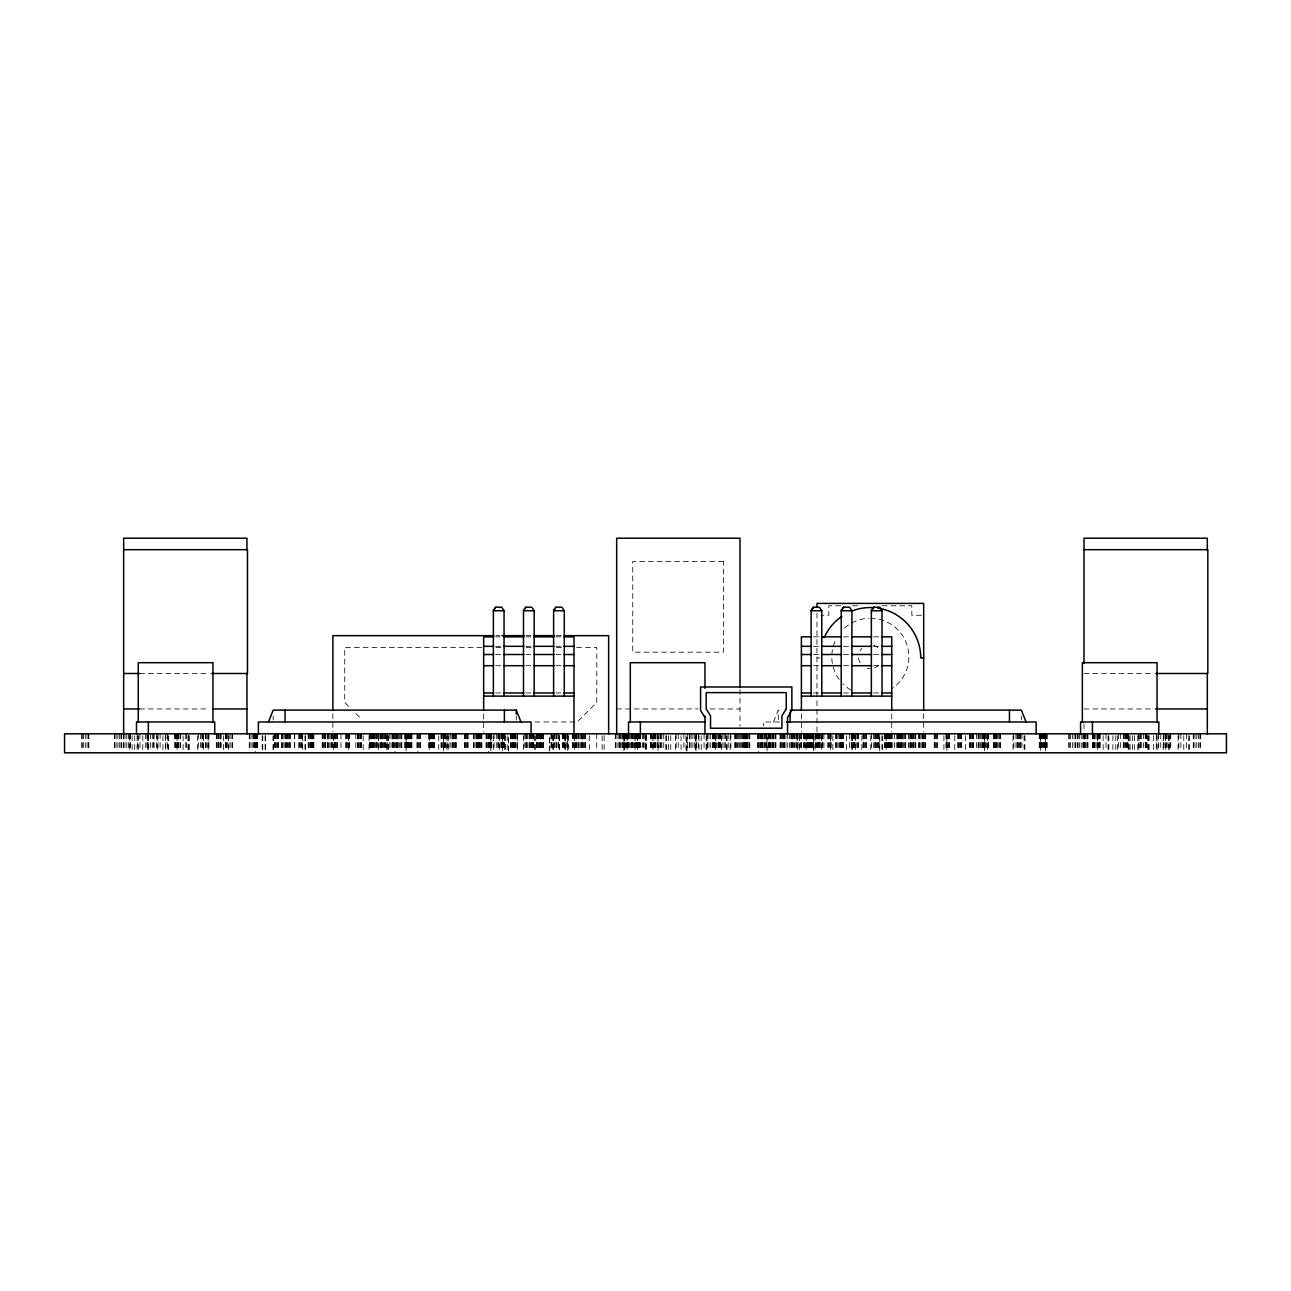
<?xml version="1.0" encoding="UTF-8"?>
<svg xmlns="http://www.w3.org/2000/svg" width="1291" height="1291" viewBox="0 0 1291 1291"><rect width="100%" height="100%" fill="white"/><g stroke="black" fill="none" stroke-linecap="round" stroke-linejoin="round"><path stroke-width="0.75" stroke-dasharray="5 3.75" d="M773.535 721.976L778.263 710.115L778.263 721.976M840.683 605.786L828.838 605.786L828.838 615.274L820.931 615.274M852.544 605.786L860.452 605.786M882.189 605.786L911.817 605.786L911.817 615.274L921.709 615.274M495.922 635.656L499.94 635.656M526.115 635.656L532.15 635.656M556.308 635.656L562.343 635.656M495.696 636.85L499.714 636.85M525.824 636.85L531.844 636.85M555.937 636.85L561.956 636.85M813.443 636.85L819.462 636.85M843.556 636.85L849.591 636.85M873.684 636.85L879.704 636.85M495.696 646.323L501.731 646.323M525.824 646.323L531.844 646.323M555.937 646.323L561.956 646.323M813.443 646.323L819.462 646.323M843.556 646.323L849.591 646.323M873.684 646.323L879.704 646.323M481.85 647.517L344.729 647.517L344.729 702.417L350.313 708.001M495.97 647.517L502.021 647.517M526.212 647.517L532.263 647.517M556.453 647.517L562.505 647.517M576.625 647.517L596.797 647.517L596.797 702.417L577.222 721.976L535.039 721.976M495.696 654.505L501.731 654.505M525.824 654.505L531.844 654.505M555.937 654.505L561.956 654.505M813.443 654.505L819.462 654.505M843.556 654.505L849.591 654.505M873.684 654.505L879.704 654.505M816.977 657.942L819.93 657.942M495.696 665.704L501.731 665.704M525.824 665.704L531.844 665.704M555.937 665.704L561.956 665.704M813.443 665.704L819.462 665.704M843.556 665.704L849.591 665.704M873.684 665.704L879.704 665.704M139.638 673.499L209.529 673.499M1084.004 673.499L1153.896 673.499M495.696 692.96L501.731 692.96M525.824 692.96L531.844 692.96M555.937 692.96L561.956 692.96M813.443 692.96L819.462 692.96M843.556 692.96L849.591 692.96M873.684 692.96L879.704 692.96M139.557 708.953L209.174 708.953M616.678 708.953L698.205 708.953M710.147 708.953L739.985 708.953M1084.004 708.953L1153.605 708.953M779.49 721.976L763.449 721.976L763.449 725.929M355.913 713.584L361.496 719.184M1200.372 733.821L1200.372 750.894M1199.888 733.821L1199.888 750.894M1198.581 733.821L1198.581 750.894M1196.805 733.821L1196.805 750.894M1195.03 733.821L1195.03 750.894M1193.723 733.821L1193.723 750.894M1193.255 733.821L1193.255 750.894M1189.463 735.725L1189.463 750.894M1188.704 735.725L1188.704 750.894M1186.607 733.821L1186.607 750.894M1183.766 735.725L1183.766 750.894M1180.926 733.821L1180.926 750.894M1178.844 733.821L1178.844 750.894M1178.07 735.725L1178.07 750.894M1170.727 733.821L1170.727 750.894M1170.243 733.821L1170.243 750.894M1169.307 735.725L1169.307 750.894M1168.952 733.821L1168.952 750.894M1168.549 735.725L1168.549 750.894M1167.177 733.821L1167.177 750.894M1166.451 733.821L1166.451 750.894M1165.628 735.725L1165.628 750.894M1165.386 733.821L1165.386 750.894M1164.095 733.821L1164.095 750.894M1163.611 733.821L1163.611 750.894M1163.239 735.725L1163.239 750.894M1160.77 733.821L1160.77 750.894M1158.689 733.821L1158.689 750.894M1157.914 735.725L1157.914 750.894M1156.736 733.821L1156.736 750.894M1156.268 735.725L1156.268 750.894M1153.347 735.725L1153.347 750.894M1149.151 735.725L1149.151 750.894M1148.393 735.725L1148.393 750.894M1147.844 735.725L1147.844 750.894M1147.021 733.821L1147.021 750.894M1146.537 733.821L1146.537 750.894M1146.295 733.821L1146.295 750.894M1145.407 733.821L1145.407 750.894M1145.23 733.821L1145.23 750.894M1143.455 733.821L1143.455 750.894M1141.68 733.821L1141.68 750.894M1140.615 733.821L1140.615 750.894M1140.373 733.821L1140.373 750.894M1139.905 733.821L1139.905 750.894M1138.952 735.725L1138.952 750.894M1138.533 733.821L1138.533 750.894M1137.758 735.725L1137.758 750.894M1134.563 735.725L1134.563 750.894M1132.449 735.725L1132.449 750.894M1130.061 735.725L1130.061 750.894M1128.996 735.725L1128.996 750.894M1128.237 735.725L1128.237 750.894M1128.044 733.821L1128.044 750.894M1127.721 733.821L1127.721 750.894M1126.865 733.821L1126.865 750.894M1126.139 733.821L1126.139 750.894M1125.671 733.821L1125.671 750.894M1124.493 733.821L1124.493 750.894M1123.622 733.821L1123.719 750.894M1123.299 733.821L1123.299 750.894M1120.459 733.821L1120.459 750.894M1118.377 733.821L1118.377 750.894M1117.619 735.725L1117.619 750.894M1115.779 735.725L1115.779 750.894M1112.874 735.725L1112.874 750.894M1108.84 735.725L1108.84 750.894M1108.081 735.725L1108.081 750.894M1106 733.821L1106 750.894M1103.143 735.725L1103.143 750.894M1100.303 733.821L1100.303 750.894M1099.593 733.821L1099.593 750.894M1099.109 733.821L1099.109 750.894M1098.399 733.821L1098.399 750.894M1098.092 733.821L1098.221 750.894M1097.818 733.821L1097.818 750.894M1097.463 735.725L1097.463 750.894M1097.221 733.821L1097.221 750.894M1096.027 733.821L1096.027 750.894M1094.849 733.821L1094.849 750.894M1094.252 733.821L1094.252 750.894M1093.977 733.821L1093.977 750.894M1093.655 733.821L1093.655 750.894M1092.944 733.821L1092.944 750.894M1092.476 733.821L1092.476 750.894M1087.974 733.821L1087.974 750.894M1087.651 733.821L1087.651 750.894M1086.78 733.821L1086.78 750.894M1085.602 733.821L1085.602 750.894M1084.763 733.821L1084.763 750.894M1084.408 733.821L1084.408 750.894M1084.295 733.821L1084.295 750.894M1084.004 723.751L1084.004 731.916M1083.552 733.821L1083.552 750.894M1083.23 733.821L1083.23 750.894M1082.988 733.821L1082.988 750.894M1081.213 733.821L1081.213 750.894M1079.437 733.821L1079.437 750.894M1078.13 733.821L1078.13 750.894M1077.662 733.821L1077.662 750.894M1075.871 733.821L1075.871 750.894M1075.403 733.821L1075.403 750.894M1074.096 733.821L1074.096 750.894M1072.321 733.821L1072.321 750.894M1070.546 733.821L1070.546 750.894M1069.238 733.821L1069.238 750.894M1068.77 733.821L1068.77 750.894M1047.179 733.821L1047.179 750.894M1046.711 733.821L1046.711 750.894M1046.468 733.821L1046.468 750.894M1046.162 733.821L1046.162 750.894M1045.048 733.821L1045.048 750.894M1044.726 733.821L1044.726 750.894M1044.096 733.821L1044.096 750.894M1043.87 733.821L1043.983 750.894M1043.628 733.821L1043.661 750.894M1042.918 733.821L1042.918 750.894M1042.047 733.821L1042.047 750.894M1041.724 733.821L1041.611 750.894M1041.498 733.821L1041.498 750.894M1040.627 733.821L1040.546 750.894L1040.304 733.821M1040.078 733.821L1040.078 750.894M1039.562 733.821L1039.562 750.894M1039.239 733.821L1039.239 750.894M1024.893 735.725L1024.893 750.894M1024.102 735.725L1024.102 750.894M1021.939 733.821L1021.939 750.894M1021.326 716.037L1021.326 719.991M1020.745 733.821L1020.745 750.894M1020.503 733.821L1020.503 750.894M1019.858 733.821L1019.858 750.894M1018.97 733.821L1018.97 750.894M1018.083 733.821L1018.083 750.894M1017.421 733.821L1017.421 750.894M1017.195 733.821L1017.195 750.894M1016.001 733.821L1016.001 750.894M1013.838 733.821L1013.838 750.894M1013.048 735.725L1013.048 750.894M1000.59 733.821L1000.59 750.894M1000.267 733.821L1000.267 750.894M999.412 733.821L999.412 750.894M998.217 733.821L998.217 750.894M997.039 733.821L997.039 750.894M996.797 733.821L996.797 750.894M996.152 733.821L996.152 750.894M995.845 733.821L995.845 750.894M995.248 733.821L995.248 750.894M994.36 733.821L994.36 750.894M993.715 733.821L993.715 750.894M993.473 733.821L993.473 750.894M988.728 733.821L988.728 750.894M988.422 733.821L988.422 750.894M987.55 733.821L987.55 750.894M987.308 735.725L987.308 750.894M986.356 733.821L986.356 750.894M985.178 733.821L985.178 750.894M984.936 733.821L984.936 750.894M984 733.821L984 750.894M983.403 733.821L983.403 750.894M982.806 733.821L982.806 750.894M982.483 733.821L982.483 750.894M981.854 733.821L981.628 750.894M980.434 733.821L980.434 750.894M979.256 733.821L979.256 750.894M978.384 733.821L978.384 750.894M978.062 733.821L978.062 750.894M976.464 733.821L976.464 750.894M973.317 733.821L973.317 750.894M973.091 733.821L973.091 750.894M972.43 733.821L972.43 750.894M971.542 733.821L971.542 750.894M970.654 733.821L970.654 750.894M970.009 733.821L970.009 750.894M969.767 733.821L969.767 750.894M965.62 735.725L965.62 750.894M961.472 733.821L961.472 750.894M961.23 733.821L961.23 750.894M960.569 733.821L960.569 750.894M959.681 733.821L959.681 750.894M958.793 733.821L958.793 750.894M958.148 733.821L958.148 750.894M957.906 733.821L957.906 750.894M954.759 735.725L954.759 750.894M949.611 733.821L949.611 750.894M949.369 733.821L949.369 750.894M948.724 733.821L948.724 750.894M947.836 733.821L947.836 750.894M946.948 733.821L946.948 750.894L946.819 735.725M946.287 733.821L946.287 750.894M946.045 733.821L946.045 750.894M943.915 735.725L943.915 750.894M937.75 733.821L937.508 750.894M936.863 733.821L936.863 750.894M935.975 733.821L935.975 750.894M935.087 733.821L935.087 750.894M934.442 733.821L934.442 750.894M934.2 733.821L934.2 750.894M925.663 733.821L925.663 750.894M925.002 733.821L925.002 750.894M924.114 733.821L924.114 750.894M923.678 713.762L923.678 731.836M923.533 733.821L923.533 750.894M923.226 733.821L923.21 750.894M922.581 733.821L922.581 750.894M922.339 733.821L922.339 750.894M921.161 733.821L921.161 750.894M919.967 733.821L919.967 750.894M919.095 733.821L919.095 750.894M918.789 733.821L918.789 750.894M915.819 733.821L915.819 750.894M915.335 733.821L915.335 750.894M914.044 733.821L914.044 750.894M913.802 733.821L913.802 750.894M913.157 733.821L913.157 750.894M912.269 733.821L912.269 750.894M911.381 733.821L911.381 750.894M910.72 733.821L910.72 750.894M910.478 733.821L910.478 750.894M909.187 733.821L909.187 750.894M908.703 733.821L908.703 750.894M905.749 733.821L905.749 750.894M905.427 733.821L905.427 750.894M904.555 733.821L904.555 750.894M903.377 733.821L903.377 750.894M902.183 733.821L902.183 750.894M901.941 733.821L901.941 750.894M901.312 733.821L901.296 750.894M901.005 733.821L901.005 750.894M900.408 733.821L900.408 750.894M899.52 733.821L899.52 750.894M898.859 733.821L898.859 750.894M898.633 733.821L898.633 750.894M898.036 733.821L898.036 750.894M897.552 733.821L897.552 750.894M896.261 733.821L896.261 750.894M894.485 733.821L894.485 750.894M892.694 733.821L892.694 750.894M891.742 713.988L891.742 731.852M891.403 733.821L891.403 750.894M890.919 733.821L890.919 750.894M890.322 733.821L890.322 750.894M890.096 733.821L890.096 750.894M889.434 733.821L889.434 750.894M889.176 733.821L889.176 750.894M888.547 733.821L888.547 750.894M888.321 733.821L888.321 750.894M887.659 733.821L887.659 750.894M887.014 733.821L887.014 750.894M886.772 733.821L886.772 750.894M886.175 735.725L886.175 750.894M885.949 733.821L885.949 750.894M885.077 733.821L885.077 750.894M884.755 733.821L884.755 750.894M882.737 735.725L882.737 750.894M881.931 735.725L881.931 750.894M878.477 733.821L878.477 750.894M878.235 733.821L878.235 750.894M877.59 733.821L877.59 750.894M876.702 733.821L876.702 750.894M875.798 733.821L875.798 750.894M875.153 733.821L875.153 750.894M874.911 733.821L874.911 750.894M873.668 733.821L873.668 750.894M871.457 733.821L871.457 750.894M870.763 735.725L870.763 750.894M866.616 733.821L866.616 750.894M866.374 733.821L866.374 750.894M865.728 733.821L865.728 750.894M864.841 733.821L864.841 750.894M863.953 733.821L863.953 750.894M863.292 733.821L863.292 750.894M863.066 733.821L863.066 750.894M861.872 735.725L861.872 750.894M858.321 733.821L858.321 750.894M857.999 733.821L857.999 750.894M857.127 733.821L857.127 750.894M855.949 733.821L855.949 750.894M855.368 735.725L855.368 750.894M854.755 733.821L854.755 750.894M854.529 733.821L854.529 750.894M853.867 733.821L853.867 750.894M853.577 733.821L853.577 750.894M852.98 733.821L852.98 750.894M852.625 735.725L852.625 750.894M852.092 733.821L852.092 750.894M851.818 735.725L851.818 750.894M851.447 733.821L851.447 750.894M851.205 733.821L851.205 750.894M849.607 733.821L849.607 750.894M846.573 735.725L846.573 750.894M843.556 733.821L843.556 750.894M842.91 733.821L842.91 750.894M842.668 733.821L842.668 750.894M842.022 733.821L842.022 750.894M841.345 733.821L841.345 750.894M841.119 733.821L841.119 750.894M840.538 733.821L840.538 750.894M840.231 733.821L840.215 750.894M839.344 733.821L839.586 750.894M838.166 733.821L838.166 750.894M836.971 733.821L836.971 750.894M836.116 733.821L836.116 750.894M835.793 733.821L835.793 750.894M832.824 735.725L832.824 750.894M831.049 733.821L831.049 750.894M830.807 733.821L830.807 750.894M830.452 735.725L830.452 750.894M830.161 733.821L830.161 750.894M829.274 733.821L829.274 750.894M828.386 733.821L828.386 750.894M827.725 733.821L827.725 750.894M823.932 733.821L823.932 750.894M822.754 733.821L822.754 750.894M822.432 733.821L822.512 750.894M821.705 735.725L821.705 750.894M821.56 733.821L821.56 750.894M820.382 733.821L820.382 750.894M819.495 733.821L819.495 750.894M819.188 733.821L819.188 750.894M818.962 733.821L818.962 750.894M818.3 733.821L818.316 750.894M818.01 733.821L818.01 750.894M817.413 733.821L817.413 750.894M816.977 613.144L816.977 733.821M816.525 733.821L816.461 750.894M815.88 733.821L815.88 750.894M815.638 733.821L815.638 750.894M815.041 735.725L815.041 750.894M813.863 733.821L813.863 750.894M812.426 733.821L812.668 750.894M812.12 733.821L812.12 750.894M811.49 733.821L811.49 750.894M811.248 733.821L811.232 750.894M810.296 733.821L810.425 750.894M810.07 733.821L810.07 750.894M809.425 733.821L809.425 750.894M809.118 733.821L809.118 750.894M808.876 733.821L808.876 750.894M808.005 733.821L808.005 750.894M807.698 733.821L807.698 750.894M807.343 733.821L807.343 750.894M807.101 733.821L807.101 750.894M806.439 733.821L806.439 750.894M806.149 735.725L806.149 750.894M805.552 733.821L805.552 750.894M804.664 733.821L804.664 750.894M804.019 733.821L804.019 750.894M803.777 733.821L803.777 750.894M801.404 713.988L801.404 731.852M801.404 733.821L801.404 750.894M801.098 733.821L801.098 750.894M800.226 733.821L800.226 750.894M799.645 735.725L799.645 750.894M799.032 733.821L799.032 750.894M797.854 733.821L797.854 750.894M797.257 735.725L797.257 750.894M796.983 733.821L796.983 750.894M796.66 733.821L796.66 750.894M795.24 733.821L795.24 750.894M794.594 733.821L794.594 750.894M793.707 733.821L793.707 750.894M792.819 733.821L792.819 750.894M792.158 733.821L792.158 750.894M791.916 733.821L791.916 750.894M791.335 733.821L791.335 750.894M790.85 733.821L790.85 750.894M789.559 733.821L789.559 750.894M787.768 733.821L787.768 750.894M785.993 733.821L785.993 750.894M784.686 733.821L784.686 750.894M784.218 733.821L784.218 750.894M783.621 733.821L783.379 750.894M782.733 733.821L782.733 750.894M781.846 733.821L781.846 750.894M780.958 733.821L780.958 750.894M780.313 733.821L780.313 750.894M780.071 733.821L780.071 750.894M775.923 733.821L775.923 750.894M775.439 733.821L775.439 750.894M774.132 733.821L774.132 750.894M773.551 733.821L773.551 750.894M773.067 733.821L773.067 750.894M772.357 733.821L772.357 750.894M771.76 733.821L771.647 750.894M770.582 733.821L770.582 750.894M769.985 733.821L769.985 750.894M769.694 733.821L769.694 750.894M769.275 733.821L769.275 750.894M768.807 733.821L768.807 750.894M768.21 733.821L768.21 750.894M766.434 733.821L766.434 750.894M766.112 733.821L766.112 750.894M765.24 733.821L765.24 750.894M764.353 733.821L764.353 750.894M764.062 733.821L764.062 750.894M762.868 733.821L762.868 750.894M762.4 733.821L762.4 750.894M762.013 733.821L762.013 750.894M761.69 733.821L761.69 750.894M761.335 733.821L761.335 750.894M761.093 733.821L761.093 750.894M760.447 733.821L760.447 750.894M759.56 733.821L759.56 750.894M758.672 733.821L758.672 752.798M758.011 733.821L758.011 750.894M757.785 733.821L757.785 750.894M749.829 733.821L749.829 750.894M749.361 733.821L749.361 750.894M748.054 733.821L748.054 750.894M747.812 733.821L747.812 750.894M747.166 733.821L747.166 750.894M746.876 733.821L746.876 750.894M746.279 733.821L746.392 750.894M745.391 733.821L745.391 750.894M745.085 733.821L745.085 750.894M744.729 733.821L744.729 750.894M744.504 733.821L744.504 750.894M743.309 733.821L743.309 750.894M743.196 733.821L743.196 750.894M742.712 733.821L742.712 750.894M741.534 733.821L741.534 750.894M740.227 733.821L740.227 750.894M739.985 689.459L739.985 726.171M739.759 733.821L739.759 750.894M738.452 733.821L738.21 750.894M737.564 733.821L737.564 750.894M736.677 733.821L736.677 750.894M735.789 733.821L735.789 750.894M735.128 733.821L735.128 750.894M734.902 733.821L734.902 750.894M730.867 733.821L730.867 750.894M730.157 735.725L730.157 750.894M728.189 733.821L728.189 750.894M727.075 735.725L727.075 750.894M726.3 735.725L726.3 750.894M725.526 733.821L725.526 750.894M724.219 733.821L724.219 750.894M722.863 733.821L722.863 750.894M721.379 735.725L721.379 750.894M720.911 733.821L720.911 750.894M720.2 733.821L720.2 750.894M719.716 733.821L719.716 750.894M719.006 733.821L719.006 750.894M718.684 733.821L718.684 750.894M718.409 733.821L718.538 750.894M717.828 733.821L717.828 750.894M716.634 733.821L716.457 750.894M715.682 735.725L715.682 750.894M715.456 733.821L715.456 750.894M714.859 733.821L714.859 750.894M714.585 733.821L714.585 750.894M714.262 733.821L714.262 750.894M713.794 733.821L713.794 750.894M713.552 733.821L713.552 750.894M713.084 733.821L713.084 750.894M712.487 733.821L712.487 750.894M710.712 733.821L710.712 750.894M708.937 733.821L708.937 750.894M707.629 733.821L707.629 750.894M707.145 733.821L707.145 750.894M706.919 735.725L706.919 750.894M706.145 735.725L706.145 750.894M704.063 733.821L704.063 750.894M701.223 735.725L701.223 750.894M698.964 735.725L698.964 750.894M698.383 733.821L698.157 750.894M696.478 733.821L696.301 750.894M695.526 735.725L695.526 750.894M694.703 733.821L694.703 750.894M692.928 733.821L692.928 750.894M691.153 733.821L691.153 750.894M689.846 733.821L689.894 750.894M689.362 733.821L689.362 750.894M687.683 733.821L687.683 750.894M685.989 735.725L685.989 750.894M683.907 733.821L683.907 750.894M681.067 735.725L681.067 750.894M678.227 733.821L678.227 750.894M676.145 733.821L676.145 750.894M675.371 735.725L675.371 750.894M670.755 735.725L670.755 750.894M668.367 735.725L668.367 750.894M666.608 735.725L666.608 750.894M665.849 735.725L665.849 750.894M663.752 733.821L663.752 750.894M661.863 733.821L661.863 750.894M660.911 733.821L660.911 750.894M660.443 733.821L660.314 750.894M659.136 733.821L659.136 750.894M658.071 733.821L658.071 750.894L657.942 735.725M657.361 733.821L657.361 750.894M655.989 733.821L655.989 750.894M655.57 733.821L655.57 750.894M655.215 733.821L655.215 750.894M654.908 733.821L654.908 750.894M654.037 733.821L654.037 750.894M653.795 733.821L653.795 750.894M652.972 735.725L652.972 750.894M652.859 733.821L652.859 750.894M651.665 733.821L651.665 750.894M651.422 733.821L651.422 750.894M650.793 733.821L650.793 750.894M650.486 733.821L650.486 750.894M646.452 735.725L646.452 750.894M646.097 733.821L646.097 750.894M645.694 735.725L645.694 750.894L645.613 733.821M644.322 733.821L644.08 750.894M643.596 733.821L643.596 750.894M642.531 733.821L642.531 750.894M640.756 733.821L640.756 750.894M639.933 733.821L639.933 750.894M639.69 733.821L639.69 750.894M639.448 733.821L639.448 750.894M638.98 733.821L638.98 750.894M638.141 733.821L638.141 750.894M637.915 733.821L637.915 750.894M637.56 735.725L637.56 750.894M637.254 733.821L637.254 750.894M636.608 733.821L636.608 750.894M636.366 733.821L636.366 750.894M635.834 733.821L635.834 750.894M635.43 733.821L635.188 750.894M635.059 735.725L635.059 750.894M634.526 733.821L634.526 750.894M633.639 733.821L633.639 750.894M632.751 733.821L632.751 750.894M632.106 733.821L632.106 750.894M631.864 733.821L631.864 750.894M631.267 733.821L631.267 750.894M630.799 733.821L630.799 750.894M629.492 733.821L629.492 750.894M628.669 733.821L628.669 750.894M628.346 733.821L628.346 750.894M627.716 733.821L627.716 750.894M627.474 733.821L627.474 750.894M627.136 735.725L627.136 750.894M626.296 733.821L626.296 750.894M625.941 733.821L625.941 750.894M625.102 733.821L625.102 750.894M624.747 735.725L624.747 750.894L624.634 733.821M624.166 733.821L624.247 750.894M622.972 733.821L622.972 750.894M622.375 733.821L622.375 750.894M621.794 733.821L621.907 750.894M620.6 733.821L620.6 750.894M619.728 733.821L619.728 750.894M619.422 733.821L619.422 750.894M618.825 733.821L618.825 750.894M617.05 733.821L617.05 750.894M615.742 733.821L615.742 750.894M615.274 733.821L615.274 750.894M604.123 735.725L604.123 750.894M602.139 735.725L602.139 750.894M596.716 733.821L596.716 750.894M589.309 735.725L589.309 750.894M585.63 733.821L585.63 750.894M585.388 733.821L585.388 750.894M584.742 733.821L584.742 750.894M583.855 733.821L583.855 750.894M582.951 733.821L582.951 750.894M582.661 733.821L582.661 750.894M582.338 733.821L582.338 750.894M582.063 733.821L582.063 750.894M581.886 733.821L581.886 750.894M581.483 733.821L581.483 750.894M580.288 733.821L580.288 750.894M579.11 733.821L579.11 750.894M578.239 733.821L578.239 750.894M577.916 733.821L577.916 750.894M576.464 733.821L576.464 750.894M576.141 733.821L576.141 750.894M575.899 733.821L575.899 750.894M575.253 733.821L575.253 750.894M574.479 735.725L574.479 750.894M574.366 733.821L574.366 750.894M573.478 733.821L573.478 750.894M572.817 733.821L572.817 750.894M572.591 733.821L572.591 750.894M568.669 735.725L568.669 750.894M567.846 733.821L567.846 750.894M567.524 733.821L567.524 750.894L567.394 735.725M566.652 733.821L566.652 750.894M565.587 735.725L565.587 750.894M565.474 733.821L565.474 750.894M564.78 735.725L564.78 750.894M564.28 733.821L564.28 750.894M563.925 733.821L563.925 750.894M563.425 733.821L563.425 750.894M563.102 733.821L563.102 750.894M562.569 733.821L562.569 750.894M559.536 735.725L559.536 750.894M559.181 735.725L559.181 750.894M558.713 733.821L558.713 750.894M558.245 733.821L558.245 750.894M556.937 733.821L556.937 750.894M556.518 733.821L556.518 750.894M555.162 733.821L555.162 750.894M554.307 733.821L554.307 750.894M553.5 735.725L553.5 750.894M553.371 733.821L553.371 750.894M552.79 735.725L552.79 750.894M552.08 733.821L552.08 750.894M551.596 733.821L551.596 750.894M550.967 733.821L550.967 750.894M543.543 733.821L543.543 750.894M543.301 733.821L543.301 750.894M542.656 733.821L542.656 750.894M541.752 733.821L541.752 750.894M541.171 733.821L541.171 750.894M540.848 733.821L540.848 750.894M540.574 733.821L540.574 750.894M540.332 733.821L540.332 750.894M539.977 733.821L539.977 750.894M539.686 733.821L539.686 750.894M538.799 733.821L538.799 750.894M537.911 733.821L537.911 750.894M537.605 733.821L537.605 750.894M537.25 733.821L537.024 750.894M536.749 733.821L536.749 750.894M536.427 733.821L536.427 750.894M535.475 735.725L535.475 750.894M534.668 735.725L534.668 750.894M533.812 733.821L533.812 750.894M533.49 733.821L533.49 750.894M532.86 733.821L532.86 750.894M532.634 733.821L532.457 750.894M532.392 733.821L532.392 750.894M531.44 733.821L531.44 750.894M531.085 733.821L531.085 750.894M530.262 733.821L530.262 750.894M529.391 733.821L529.423 750.894M529.068 733.821L529.068 750.894M527.535 733.821L527.535 750.894M526.405 733.821L526.405 750.894M526.228 733.821L526.228 750.894M525.76 733.821L525.76 750.894M524.194 733.821L524.194 750.894M523.388 735.725L523.388 750.894M517.449 733.821L517.449 750.894M517.223 735.725L517.223 750.894M516.981 733.821L516.981 750.894M516.255 716.037L516.255 719.991M515.674 733.821L515.674 750.894M515.432 733.821L515.432 750.894M515.206 733.821L515.206 750.894M514.544 733.821L514.544 750.894M513.899 733.821L513.899 750.894M513.657 733.821L513.657 750.894M512.769 733.821L512.769 750.894M512.124 733.821L512.124 750.894M511.881 733.821L511.881 750.894M510.816 733.821L510.816 750.894M510.332 733.821L510.332 750.894M507.169 735.725L507.169 750.894M505.362 735.725L505.362 750.894M504.765 733.821L504.765 750.894M504.555 735.725L504.555 750.894M504.119 733.821L504.119 750.894M503.7 733.821L503.7 750.894M503.232 733.821L503.232 750.894M502.635 733.821L502.635 750.894M501.683 733.821L501.683 750.894M501.441 733.821L501.441 750.894M500.262 733.821L500.262 750.894M499.31 735.725L499.31 750.894M499.084 733.821L498.955 750.894M498.213 733.821L498.213 750.894M497.89 733.821L497.89 750.894M496.293 733.821L496.293 750.894M494.082 733.821L494.082 750.894M493.275 735.725L493.275 750.894M491.726 733.821L491.726 750.894M491.484 733.821L491.484 750.894M490.467 733.821L490.467 750.894M489.951 733.821L489.951 750.894M489.596 733.821L489.467 750.894M489.063 733.821L489.063 750.894M488.401 733.821L488.401 752.798M488.176 733.821L488.176 750.894M487.223 733.821L487.223 750.894M486.352 733.821L486.352 750.894M486.029 733.821L486.029 750.894M483.657 713.988L483.657 731.852M481.882 733.821L481.882 750.894M481.575 733.821L481.575 750.894M480.704 733.821L480.704 750.894M479.865 733.821L479.865 750.894M479.639 733.821L479.639 750.894M478.977 733.821L479.122 750.894M478.332 733.821L478.332 750.894M478.09 733.821L478.09 750.894M477.46 733.821L477.46 750.894M477.137 733.821L477.202 750.894M476.557 733.821L476.557 750.894M476.314 733.821L476.314 750.894M475.072 733.821L475.072 750.894M473.991 733.821L473.991 750.894M473.587 733.821L473.587 750.894M468.02 733.821L468.02 750.894M467.778 733.821L467.778 750.894M467.132 733.821L467.132 750.894M466.229 733.821L466.229 750.894M465.341 733.821L465.341 750.894M464.695 733.821L464.695 750.894M464.453 733.821L464.453 750.894M456.159 733.821L456.159 750.894M455.917 733.821L455.917 750.894M455.271 733.821L455.271 750.894M454.384 733.821L454.384 750.894M453.496 733.821L453.496 750.894M452.834 733.821L452.834 750.894M452.608 733.821L452.608 750.894M452.124 733.821L452.124 750.894M450.817 733.821L450.817 750.894M449.042 733.821L449.042 750.894M448.219 735.725L448.219 750.894M447.267 733.821L447.267 750.894M446.944 735.725L446.944 750.894M445.96 733.821L445.96 750.894M445.492 733.821L445.492 750.894M444.298 733.821L444.298 750.894M444.056 733.821L444.056 750.894M442.523 733.821L442.523 750.894M441.635 733.821L441.635 750.894M440.989 733.821L440.989 750.894M438.73 735.725L438.73 750.894M434.454 733.821L434.454 750.894M434.147 733.821L434.147 750.894M433.986 733.821L433.986 750.894M433.276 733.821L433.276 750.894M432.453 733.821L432.453 750.894M432.211 733.821L432.324 750.894M432.098 733.821L432.098 750.894M431.549 733.821L431.549 750.894M430.904 733.821L430.904 750.894M430.661 733.821L430.516 750.894M430.032 733.821L430.032 750.894M429.725 733.821L429.774 750.894M429.241 735.725L429.241 750.894M429.128 733.821L429.145 750.894M428.886 733.821L428.886 750.894M420.592 733.821L420.592 750.894M420.35 733.821L420.35 750.894M419.704 733.821L419.704 750.894M418.817 733.821L418.817 750.894M417.929 733.821L417.929 752.798M417.267 733.821L417.267 750.894M417.025 733.821L417.025 750.894M411.942 733.821L411.942 750.894M411.458 733.821L411.458 750.894M410.748 733.821L410.748 750.894M410.425 733.821L410.425 750.894M410.151 733.821L410.151 750.894M409.57 733.821L409.57 750.894M408.731 733.821L408.731 750.894M408.489 733.821L408.489 750.894M408.376 733.821L408.376 750.894M407.843 733.821L407.843 750.894M407.198 733.821L407.198 750.894M406.955 733.821L406.955 750.894M406.6 733.821L406.6 750.894M406.326 733.821L406.326 750.894M405.422 733.821L405.422 750.894M405.18 733.821L405.18 750.894M404.825 733.821L404.825 750.894M401.856 733.821L401.856 750.894M401.533 733.821L401.533 750.894M400.678 733.821L400.678 750.894M399.484 733.821L399.484 750.894M398.306 733.821L398.306 750.894M397.434 733.821L397.434 750.894M397.112 733.821L397.112 750.894M396.644 733.821L396.757 750.894M395.982 733.821L395.982 750.894M395.094 733.821L395.094 752.798M394.207 733.821L394.207 750.894M393.561 733.821L393.561 750.894M393.319 733.821L393.319 750.894M392.722 733.821L392.722 750.894M392.254 733.821L392.254 750.894M390.947 733.821L390.947 750.894M389.172 733.821L389.172 750.894M388.075 735.725L388.075 750.894M387.978 735.725L387.978 750.894M387.397 733.821L387.397 750.894M386.719 735.725L386.719 750.894M386.09 733.821L386.09 750.894M385.622 733.821L385.622 750.894M385.025 733.821L384.783 750.894M384.137 733.821L384.137 750.894M383.249 733.821L383.249 750.894M382.346 733.821L382.346 750.894M381.7 733.821L381.7 750.894M381.458 733.821L381.458 750.894M381.103 733.821L381.103 750.894M380.797 733.821L380.797 750.894M379.925 733.821L379.925 750.894M378.731 733.821L378.731 750.894M378.505 735.725L378.505 750.894M377.553 733.821L377.553 750.894M376.682 733.821L376.682 750.894M376.359 733.821L376.359 750.894M375.181 733.821L375.181 750.894M374.858 733.821L374.858 750.894M374.003 733.821L373.761 750.894M373.164 733.821L373.164 750.894M372.921 733.821L372.921 750.894M372.276 733.821L372.276 750.894M371.63 733.821L371.63 750.894M371.388 733.821L371.388 750.894M370.759 733.821L370.759 750.894M370.501 733.821L370.291 750.894M369.839 733.821L369.839 750.894M369.613 733.821L369.613 750.894M369.016 735.725L369.016 750.894M363.207 735.725L363.207 750.894M361.302 733.821L361.222 750.894M361.077 733.821L361.077 750.894M360.415 733.821L360.415 750.894M359.527 733.821L359.527 750.894M358.64 733.821L358.64 750.894M357.994 733.821L357.994 750.894M357.752 733.821L357.752 750.894M355.8 733.821L355.8 750.894M349.458 733.821L349.458 750.894M349.216 733.821L349.216 750.894M348.57 733.821L348.57 750.894M348.392 735.725L348.392 750.894M347.666 733.821L347.666 750.894M346.779 733.821L346.779 750.894M346.133 733.821L346.133 750.894M345.891 733.821L345.891 750.894M340.969 733.821L340.969 750.894M337.596 733.821L337.596 750.894M337.354 733.821L337.354 750.894M336.709 733.821L336.709 750.894M335.821 733.821L335.821 750.894M335.547 733.821L335.547 750.894M334.934 733.821L334.934 750.894M334.272 733.821L334.272 750.894M334.046 733.821L334.046 750.894M333.562 735.725L333.562 750.894M332.868 713.794L332.868 731.819M332.255 733.821L332.255 750.894M331.948 733.821L331.948 750.894M331.077 733.821L331.077 750.894M329.883 733.821L329.883 750.894M328.705 733.821L328.705 750.894M327.833 733.821L327.833 750.894M327.527 733.821L327.527 750.894M325.735 733.821L325.735 750.894M325.51 733.821L325.51 750.894M324.848 733.821L324.848 750.894M323.96 733.821L323.96 750.894M323.073 733.821L323.073 750.894M322.427 733.821L322.427 750.894M322.185 733.821L322.185 750.894M313.891 733.821L313.891 750.894M313.648 733.821L313.648 750.894M313.003 733.821L313.003 750.894M312.938 733.821L312.938 750.894M312.616 733.821L312.616 750.894M312.099 733.821L312.099 750.894M311.744 733.821L311.744 750.894M311.212 733.821L311.212 750.894M310.566 733.821L310.566 750.894M310.324 733.821L310.324 750.894M309.372 733.821L309.372 750.894M308.517 733.821L308.517 750.894M308.194 733.821L308.194 750.894M305.58 735.725L305.58 750.894M304.999 735.725L304.999 750.894M302.675 735.725L302.675 750.894M302.029 733.821L302.159 750.894M301.787 733.821L301.787 750.894M301.142 733.821L301.142 750.894M300.254 733.821L300.254 750.894M299.367 733.821L299.367 750.894M298.705 733.821L298.705 750.894M294.735 733.821L294.735 750.894M294.445 733.821L294.445 750.894M290.168 733.821L290.168 750.894M289.926 733.821L289.926 750.894M289.281 733.821L289.281 750.894M288.393 733.821L288.393 750.894M287.506 733.821L287.506 750.894M286.86 733.821L286.86 750.894M286.263 733.821L286.263 750.894M285.94 733.821L285.94 750.894M285.069 733.821L285.069 750.894M283.891 733.821L283.891 750.894M282.697 733.821L282.697 750.894M281.841 733.821L281.841 750.894M281.519 733.821L281.519 750.894M278.323 733.821L278.323 750.894M278.081 733.821L278.081 750.894M277.42 733.821L277.42 750.894M276.532 733.821L276.532 750.894M275.645 733.821L275.645 750.894M274.999 733.821L274.999 750.894M274.757 733.821L274.757 750.894M273.192 716.037L273.192 719.991M273.337 735.725L273.337 750.894M273.046 735.725L273.046 750.894M265.607 735.725L265.607 750.894M265.091 735.725L265.091 750.894M262.783 735.725L262.783 750.894M262.186 735.725L262.186 750.894M257.442 733.821L257.442 750.894M257.216 733.821L257.216 750.894M256.554 733.821L256.554 750.894M256.376 733.821L256.376 750.894M255.908 733.821L255.908 750.894M255.666 733.821L255.666 752.798M254.779 733.821L254.779 750.894M254.601 733.821L254.601 750.894M254.133 733.821L254.133 750.894M253.891 733.821L253.891 750.894M252.826 733.821L252.826 750.894M251.051 733.821L251.051 750.894M249.744 733.821L249.744 750.894M249.276 733.821L249.276 750.894M232.67 733.821L232.67 750.894M232.186 733.821L232.186 750.894M230.895 733.821L230.895 750.894M229.12 733.821L229.12 750.894M228.346 735.725L228.346 750.894M227.329 733.821L227.329 750.894M226.264 733.821L226.264 750.894M226.038 733.821L226.038 750.894M225.554 733.821L225.554 750.894M223.424 735.725L223.424 750.894M221.051 733.821L221.051 750.894M220.729 733.821L220.729 750.894M220.583 733.821L220.583 750.894M219.857 733.821L219.857 750.894M218.679 733.821L218.679 750.894M218.486 733.821L218.486 750.894M217.501 733.821L217.727 750.894M216.63 733.821L216.63 750.894M216.307 733.821L216.307 750.894M208.964 733.821L208.964 750.894M208.48 733.821L208.48 750.894M208.19 735.725L208.19 750.894M207.173 733.821L207.173 750.894M206.108 733.821L206.108 750.894M205.398 733.821L205.398 750.894M203.623 733.821L203.623 750.894M203.268 735.725L203.268 750.894M202.316 733.821L202.316 750.894M201.848 733.821L201.848 750.894M200.428 733.821L200.428 750.894M198.346 733.821L198.346 750.894M197.571 735.725L197.571 750.894M189.164 735.725L189.164 750.894M188.809 735.725L188.809 750.894M188.341 735.725L188.341 750.894M188.034 735.725L188.034 750.894M186.13 733.821L186.13 750.894M185.952 733.821L185.952 750.894M183.112 735.725L183.112 750.894M180.272 733.821L180.272 750.894M180.094 733.821L180.094 750.894M178.368 733.821L178.368 750.894M178.126 733.821L178.126 750.894M177.868 733.821L177.868 750.894M177.48 733.821L177.416 750.894M177.061 735.725L177.061 750.894M176.593 733.821L176.593 750.894M175.705 733.821L175.705 750.894M175.043 733.821L175.221 750.894M174.818 733.821L174.818 750.894M168.653 735.725L168.653 750.894M167.878 735.725L167.878 750.894M167.281 733.821L167.281 750.894M165.797 733.821L165.797 750.894M165.329 735.725L165.329 750.894M162.956 735.725L162.94 750.894M160.116 733.821L160.116 750.894M158.035 733.821L158.035 750.894M157.26 735.725L157.26 750.894M156.437 733.821L156.437 750.894M154.065 733.821L154.065 750.894M153.581 733.821L153.581 750.894M152.29 733.821L152.29 750.894M150.514 733.821L150.514 750.894M148.723 733.821L148.723 750.894M148.497 735.725L148.497 750.894M147.723 735.725L147.723 750.894M147.432 733.821L147.545 750.894M146.948 733.821L146.948 750.894M145.641 733.821L145.593 750.894M142.801 735.725L142.801 750.894M139.961 733.821L139.961 750.894M138.653 735.725L138.653 750.894M137.879 733.821L137.653 750.894M137.104 735.725L137.104 750.894M134.732 735.725L134.732 750.894M132.134 735.725L132.134 750.894M130.359 733.821L130.359 750.894M129.875 733.821L129.875 750.894M129.762 735.725L129.762 750.894M128.567 733.821L128.567 750.894M126.792 733.821L126.792 750.894M125.017 733.821L125.017 750.894M123.71 733.821L123.71 750.894M123.242 733.821L123.242 750.894M121.467 733.821L121.467 750.894M120.983 733.821L120.983 750.894M119.676 733.821L119.676 750.894M117.901 733.821L117.901 750.894M116.125 733.821L116.125 750.894M114.818 733.821L114.818 750.894M114.35 733.821L114.35 750.894M88.853 733.821L88.853 750.894M88.385 733.821L88.385 750.894M87.078 733.821L87.078 750.894M85.303 733.821L85.303 750.894M83.528 733.821L83.528 750.894M82.221 733.821L82.221 750.894M81.736 733.821L81.736 750.894M870.328 618.228A38.536 38.536 0 0 1 891.306 689.087M851.059 690.136A38.536 38.536 0 0 1 843.088 684.004M839.15 679.405A38.536 38.536 0 0 1 836.003 639.255M844.54 628.136A38.536 38.536 0 0 1 868.327 618.276M878.703 665.139A11.861 11.861 0 0 1 873.394 668.222M870.328 668.625A11.861 11.861 0 0 1 867.262 668.222M860.064 662.686A11.861 11.861 0 0 1 858.467 656.764M860.064 650.842A11.861 11.861 0 0 1 861.936 648.372M873.394 645.306A11.861 11.861 0 0 1 878.703 648.372M723.38 561.537L632.751 561.537L632.751 652.165L723.38 652.165L723.38 561.537M1045.403 750.894L1045.403 733.821L1045.29 750.894M984.404 750.894L984.307 733.821L984.291 750.894M879.72 750.894L879.72 733.821L879.655 750.894M813.54 750.894L813.54 733.821L813.443 750.894M767.032 750.894L767.032 733.821L766.902 750.894M696.01 750.894L696.01 733.821L695.946 750.894M686.877 750.894L686.877 735.725L686.764 750.894M623.924 750.894L623.924 733.821L623.843 750.894M549.708 750.894L549.708 735.725L549.611 750.894M508.541 750.894L508.541 735.725L508.444 750.894M502.344 750.894L502.344 733.821L502.312 750.894M490.838 750.894L490.838 733.821L490.741 750.894M443.475 750.894L443.475 733.821L443.41 750.894M406.068 750.894L406.068 733.821L406.003 750.894"/><path stroke-width="1.5" d="M268.463 721.976L273.192 710.115L516.255 710.115L520.999 721.976M504.055 610.756L501.683 607.206L495.744 607.206L493.372 610.756L504.055 610.756L504.055 696.123M534.167 610.756L531.795 607.206L525.873 607.206L523.5 610.756L534.167 610.756L534.167 696.123M564.28 610.756L561.908 607.206L555.985 607.206L553.613 610.756L564.28 610.756L564.28 696.123M821.786 610.756L819.43 607.206L813.491 607.206L811.119 610.756L821.786 610.756L821.786 696.123M851.915 610.756L849.543 607.206L843.604 607.206L841.232 610.756L851.915 610.756L851.915 696.123M882.027 610.756L879.655 607.206L873.717 607.206L871.36 610.756L882.027 610.756L882.027 696.123M495.744 607.206L493.372 610.433L493.372 696.123M525.873 607.206L523.5 610.433L523.5 696.123M555.985 607.206L553.613 610.433L553.613 696.123M813.491 607.206L811.119 610.433L811.119 696.123M843.604 607.206L841.232 610.433L841.232 696.123M873.717 607.206L871.36 610.433L871.36 696.123M123.662 549.676L247.469 549.676L247.469 673.499L211.53 673.499M1084.004 549.676L1207.827 549.676L1207.827 673.499L1155.897 673.499M493.904 635.656L332.868 635.656L332.868 709.792M501.957 635.656L524.098 635.656M534.167 635.656L554.291 635.656M564.361 635.656L608.642 635.656L608.642 733.821M493.695 636.85L483.657 636.85L483.657 710.082M503.732 636.85L523.807 636.85M533.845 636.85L553.92 636.85M563.957 636.85L573.995 636.85L573.995 733.821M811.442 636.85L801.404 636.85L801.404 710.082M821.479 636.85L841.554 636.85M851.592 636.85L871.667 636.85M881.705 636.85L891.742 636.85L891.742 710.082M483.657 646.323L493.695 646.323M503.732 646.323L523.807 646.323M533.845 646.323L553.92 646.323M563.957 646.323L573.995 646.323M801.404 646.323L811.442 646.323M821.479 646.323L841.554 646.323M851.592 646.323L871.667 646.323M881.705 646.323L891.742 646.323M483.657 654.505L493.695 654.505M503.732 654.505L523.807 654.505M533.845 654.505L553.92 654.505M563.957 654.505L573.995 654.505M801.404 654.505L811.442 654.505M821.479 654.505L841.554 654.505M851.592 654.505L871.667 654.505M881.705 654.505L891.742 654.505M923.678 657.942L920.725 657.942A50.397 50.397 0 0 0 877.848 608.109M483.657 665.704L493.695 665.704M503.732 665.704L523.807 665.704M533.845 665.704L553.92 665.704M563.957 665.704L573.995 665.704M801.404 665.704L811.442 665.704M821.479 665.704L841.554 665.704M851.592 665.704L871.667 665.704M881.705 665.704L891.742 665.704M123.662 673.499L139.638 673.499M483.657 692.96L493.695 692.96M503.732 692.96L523.807 692.96M533.845 692.96L553.92 692.96M563.957 692.96L573.995 692.96M801.404 692.96L811.442 692.96M821.479 692.96L841.554 692.96M851.592 692.96L871.667 692.96M881.705 692.96L891.742 692.96M483.657 696.123L573.995 696.123M801.404 696.123L891.742 696.123M123.662 708.953L139.557 708.953M213.144 708.953L246.952 708.953M1155.59 708.953L1207.311 708.953M790.124 710.115L1021.326 710.115L1026.071 721.976M704.983 721.976L628.523 721.976L628.523 733.821M786.445 721.976L1036.14 721.976L1036.14 733.821M704.918 717.489L700.577 710.405L700.577 686.99L791.867 686.99L791.867 710.405L787.542 717.489L787.542 733.821M1207.311 550.305L1207.311 538.202L1084.004 538.202L1084.004 663.509M1207.311 673.321L1207.311 733.821M1158.818 733.821L1158.818 721.976L1080.567 721.976L1080.567 733.821M1157.043 721.976L1157.043 662.686L1082.342 662.686L1082.342 721.976M1092.428 721.976L1092.428 733.821M1009.465 710.115L1009.465 721.976M923.678 709.872L923.678 603.413L816.977 603.413L816.977 607.432M790.124 712.099L790.124 721.976M739.985 687.441L739.985 538.202L616.678 538.202L616.678 733.821M704.983 688.377L704.983 662.686L630.298 662.686L630.298 721.976M704.983 716.037L704.918 733.821M640.368 721.976L640.368 733.821M531.069 733.821L531.069 721.976L258.378 721.976L258.378 733.821M516.255 710.115L516.255 714.068M504.394 710.115L504.394 721.976M285.053 710.115L285.053 721.976M246.952 550.305L246.952 538.202L123.662 538.202L123.662 733.821M246.952 673.321L246.952 733.821M214.742 733.821L214.742 721.976L136.491 721.976L136.491 733.821M212.967 721.976L212.967 662.686L138.266 662.686L138.266 721.976M148.352 721.976L148.352 733.821M824.142 637.786A50.397 50.397 0 0 1 841.942 616.307M851.915 611.03A50.397 50.397 0 0 1 874.088 607.69M786.251 708.824L781.926 715.908L781.926 728.221L710.534 728.221L710.534 715.908L706.193 708.824L706.193 692.605L786.251 692.605L786.251 708.824M1226.45 733.821L64.55 733.821L64.55 752.798L1226.45 752.798L1226.45 733.821"/></g></svg>
